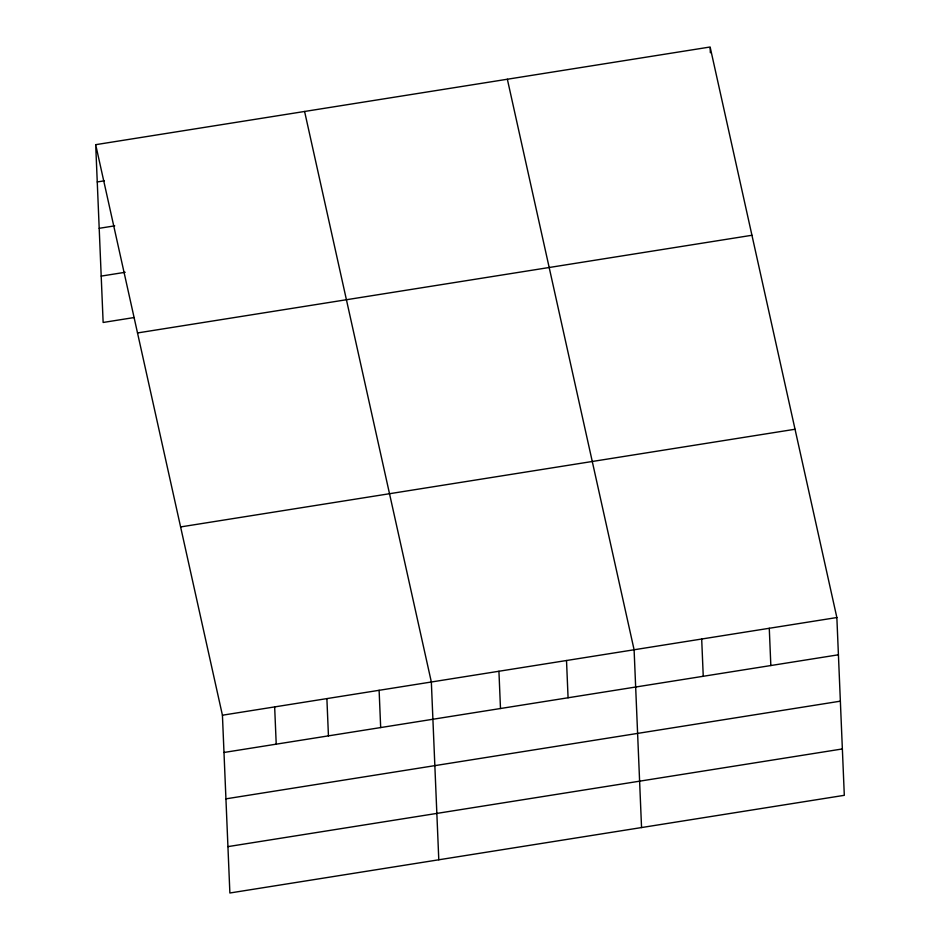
<?xml version="1.0" encoding="UTF-8"?>
<svg xmlns="http://www.w3.org/2000/svg" width="940" height="940" viewBox="0 0 940 940"><rect width="100%" height="100%" fill="white"/><g stroke="black" fill="none" stroke-linecap="round" stroke-linejoin="round"><path stroke-width="1.41" d="M95.692 144.678L710.123 47L836.859 617.533L844.308 795.322L229.877 893L222.428 715.211L95.692 144.678L103.142 322.467L134.197 317.532M97.255 181.949L104.305 180.821M99.194 228.314L114.715 225.847M101.191 276.101L125.196 272.283M137.51 332.948L751.941 235.27M180.609 526.929L795.04 429.251M222.428 715.211L836.859 617.533M223.99 752.47L838.421 654.792M225.941 798.847L840.372 701.17M227.938 846.623L842.369 748.945M507.353 79.23L634.101 649.763L641.55 827.553M304.595 111.472L431.343 681.993L438.792 859.795M769.273 628.273L770.835 665.543M710.182 48.434L710.358 52.734M701.687 639.024L703.249 676.283M566.514 660.514L568.077 697.774M498.929 671.254L500.491 708.525M379.114 690.301L380.677 727.572M326.885 698.608L328.448 735.867M274.656 706.904L276.219 744.175"/></g></svg>
